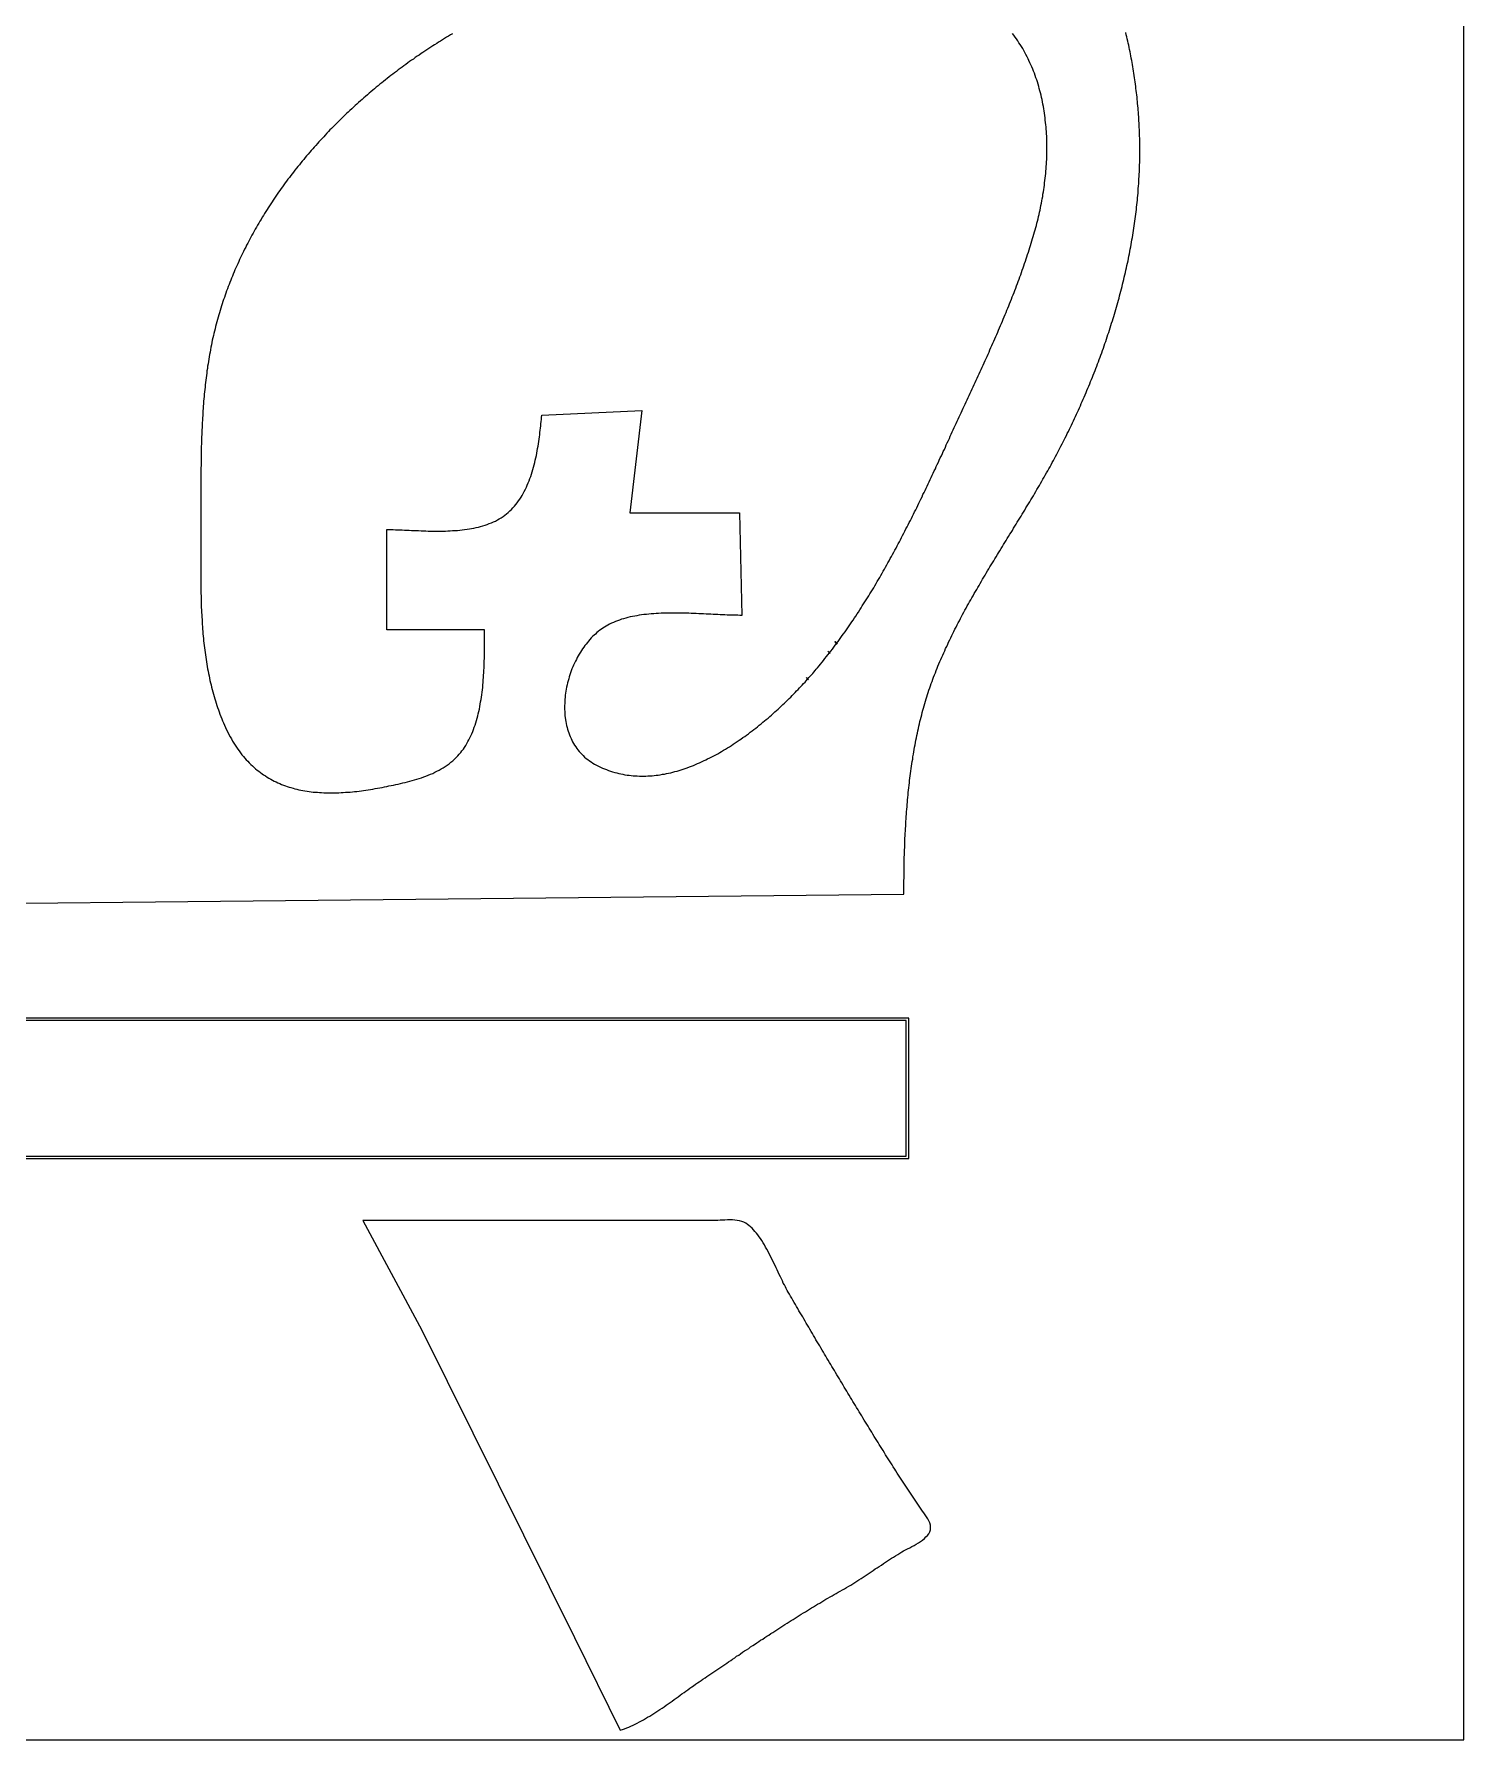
# Model space of a CAD drawing. Header units: inches. Extents: x 5.7 to 37.7, y 3.3 to 21.3.
# Drawn here: x 26.489 to 27.53, y 15.652 to 16.895 of the extents above; entities that cross this region are included whole.
import ezdxf

# ---------------------------------------------------------------- set-up
doc = ezdxf.new("R2010")
doc.units = ezdxf.units.IN
doc.header["$MEASUREMENT"] = 0
doc.layers.add('LASER MAGENTA', color=6, linetype='Continuous', lineweight=0, true_color=0xff00ff)

msp = doc.modelspace()

# ---------------------------------------------------------------- linework, layer by layer
at = {"layer": 'LASER MAGENTA'}
for points in [[(25.4478, 17.1724), (25.4478, 15.6523), (27.5301, 15.6523), (27.5301, 17.417)], [(26.7936, 16.895), (26.7922, 16.8941), (26.7907, 16.8933), (26.7893, 16.8924), (26.7878, 16.8915), (26.7864, 16.8906), (26.7849, 16.8897), (26.7835, 16.8888), (26.7821, 16.8879), (26.7806, 16.887), (26.7792, 16.8861), (26.7778, 16.8852), (26.7764, 16.8843), (26.775, 16.8833), (26.7735, 16.8824), (26.7721, 16.8814), (26.7707, 16.8805), (26.7693, 16.8795), (26.7679, 16.8786), (26.7665, 16.8776), (26.7651, 16.8766), (26.7638, 16.8757), (26.7624, 16.8747), (26.761, 16.8737), (26.7596, 16.8727), (26.7582, 16.8717), (26.7569, 16.8707), (26.7555, 16.8697), (26.7541, 16.8687), (26.7528, 16.8676), (26.7514, 16.8666), (26.7501, 16.8656), (26.7487, 16.8645), (26.7474, 16.8635), (26.746, 16.8624), (26.7447, 16.8614), (26.7434, 16.8603), (26.7421, 16.8593), (26.7407, 16.8582), (26.7394, 16.8571), (26.7381, 16.856), (26.7368, 16.855), (26.7355, 16.8539), (26.7342, 16.8528), (26.7329, 16.8517), (26.7316, 16.8506), (26.7303, 16.8494), (26.729, 16.8483), (26.7278, 16.8472), (26.7265, 16.8461), (26.7252, 16.8449), (26.724, 16.8438), (26.7227, 16.8427), (26.7214, 16.8415), (26.7202, 16.8404), (26.7189, 16.8392), (26.7177, 16.838), (26.7165, 16.8369), (26.7153, 16.8357), (26.714, 16.8345), (26.7128, 16.8333), (26.7116, 16.8321), (26.7104, 16.8309), (26.7092, 16.8297), (26.708, 16.8285), (26.7068, 16.8273), (26.7056, 16.8261), (26.7044, 16.8249), (26.7033, 16.8237), (26.7021, 16.8225), (26.7009, 16.8212), (26.6998, 16.82), (26.6986, 16.8187), (26.6975, 16.8175), (26.6963, 16.8163), (26.6952, 16.815), (26.6941, 16.8137), (26.6929, 16.8125), (26.6918, 16.8112), (26.6907, 16.8099), (26.6896, 16.8087), (26.6885, 16.8074), (26.6874, 16.8061), (26.6863, 16.8048), (26.6853, 16.8035), (26.6842, 16.8022), (26.6831, 16.8009), (26.6821, 16.7996), (26.681, 16.7983), (26.6799, 16.797), (26.6789, 16.7956), (26.6779, 16.7943), (26.6768, 16.793), (26.6758, 16.7917), (26.6748, 16.7903), (26.6738, 16.789), (26.6728, 16.7876), (26.6718, 16.7863), (26.6708, 16.7849), (26.6698, 16.7836), (26.6688, 16.7822), (26.6679, 16.7808), (26.6669, 16.7795), (26.666, 16.7781), (26.665, 16.7767), (26.6641, 16.7753), (26.6631, 16.7739), (26.6622, 16.7725), (26.6613, 16.7711), (26.6604, 16.7697), (26.6595, 16.7683), (26.6586, 16.7669), (26.6577, 16.7655), (26.6568, 16.7641), (26.6559, 16.7627), (26.6551, 16.7613), (26.6542, 16.7598), (26.6533, 16.7584), (26.6525, 16.757), (26.6517, 16.7555), (26.6508, 16.7541), (26.65, 16.7527), (26.6492, 16.7512), (26.6484, 16.7498), (26.6476, 16.7483), (26.6468, 16.7468), (26.646, 16.7454), (26.6452, 16.7439), (26.6445, 16.7424), (26.6437, 16.741), (26.643, 16.7395), (26.6422, 16.738), (26.6415, 16.7365), (26.6408, 16.735), (26.64, 16.7335), (26.6393, 16.732), (26.6386, 16.7305), (26.6379, 16.729), (26.6372, 16.7275), (26.6366, 16.726), (26.6359, 16.7245), (26.6352, 16.723), (26.6346, 16.7215), (26.634, 16.72), (26.6333, 16.7184), (26.6327, 16.7169), (26.6321, 16.7154), (26.6315, 16.7138), (26.6309, 16.7123), (26.6303, 16.7108), (26.6297, 16.7092), (26.6291, 16.7077), (26.6286, 16.7061), (26.628, 16.7046), (26.6275, 16.703), (26.6269, 16.7015), (26.6264, 16.6999), (26.6259, 16.6983), (26.6254, 16.6968), (26.6249, 16.6952), (26.6244, 16.6935), (26.6239, 16.6918), (26.6234, 16.6902), (26.6229, 16.6885), (26.6224, 16.6868), (26.622, 16.6851), (26.6215, 16.6835), (26.6211, 16.6818), (26.6207, 16.6801), (26.6203, 16.6784), (26.6199, 16.6767), (26.6195, 16.6751), (26.6191, 16.6734), (26.6187, 16.6717), (26.6184, 16.67), (26.618, 16.6683), (26.6177, 16.6666), (26.6174, 16.6649), (26.6171, 16.6632), (26.6167, 16.6615), (26.6164, 16.6598), (26.6162, 16.6581), (26.6159, 16.6564), (26.6156, 16.6547), (26.6153, 16.653), (26.6151, 16.6513), (26.6148, 16.6496), (26.6146, 16.6479), (26.6144, 16.6462), (26.6142, 16.6444), (26.614, 16.6427), (26.6138, 16.641), (26.6136, 16.6393), (26.6134, 16.6376), (26.6132, 16.6359), (26.613, 16.6341), (26.6128, 16.6324), (26.6127, 16.6307), (26.6125, 16.629), (26.6124, 16.6273), (26.6123, 16.6255), (26.6121, 16.6238), (26.612, 16.6221), (26.6119, 16.6204), (26.6118, 16.6187), (26.6117, 16.6169), (26.6115, 16.6152), (26.6115, 16.6135), (26.6114, 16.6117), (26.6113, 16.61), (26.6112, 16.6083), (26.6111, 16.6066), (26.611, 16.6048), (26.611, 16.6031), (26.6109, 16.6014), (26.6109, 16.5996), (26.6108, 16.5979), (26.6108, 16.5962), (26.6107, 16.5944), (26.6107, 16.5927), (26.6106, 16.591), (26.6106, 16.5892), (26.6106, 16.5875), (26.6105, 16.5858), (26.6105, 16.584), (26.6105, 16.5823), (26.6105, 16.5806), (26.6104, 16.5788), (26.6104, 16.5771), (26.6104, 16.5754), (26.6104, 16.5736), (26.6104, 16.5719), (26.6104, 16.5702), (26.6104, 16.5684), (26.6104, 16.5667), (26.6104, 16.565), (26.6104, 16.5632), (26.6104, 16.5615), (26.6104, 16.5598), (26.6104, 16.558), (26.6104, 16.5563), (26.6104, 16.5546), (26.6104, 16.5528), (26.6104, 16.5511), (26.6104, 16.5494), (26.6104, 16.5477), (26.6104, 16.5459), (26.6104, 16.5442), (26.6104, 16.5425), (26.6104, 16.5407), (26.6104, 16.539), (26.6104, 16.5373), (26.6104, 16.5356), (26.6104, 16.5339), (26.6104, 16.5322), (26.6104, 16.5305), (26.6104, 16.5288), (26.6104, 16.5271), (26.6104, 16.5254), (26.6104, 16.5237), (26.6104, 16.5219), (26.6103, 16.5202), (26.6103, 16.5185), (26.6103, 16.5168), (26.6103, 16.5151), (26.6103, 16.5133), (26.6103, 16.5116), (26.6103, 16.5099), (26.6103, 16.5082), (26.6103, 16.5064), (26.6103, 16.5047), (26.6103, 16.503), (26.6103, 16.5013), (26.6103, 16.4995), (26.6103, 16.4978), (26.6103, 16.4961), (26.6103, 16.4943), (26.6103, 16.4926), (26.6104, 16.4909), (26.6104, 16.4891), (26.6104, 16.4874), (26.6105, 16.4857), (26.6105, 16.4839), (26.6106, 16.4822), (26.6106, 16.4805), (26.6107, 16.4787), (26.6107, 16.477), (26.6108, 16.4753), (26.6109, 16.4735), (26.611, 16.4718), (26.6111, 16.4701), (26.6112, 16.4683), (26.6113, 16.4666), (26.6114, 16.4649), (26.6115, 16.4631), (26.6116, 16.4614), (26.6118, 16.4597), (26.6119, 16.458), (26.6121, 16.4563), (26.6122, 16.4545), (26.6124, 16.4528), (26.6126, 16.4511), (26.6128, 16.4494), (26.613, 16.4477), (26.6132, 16.446), (26.6134, 16.4443), (26.6137, 16.4426), (26.6139, 16.4409), (26.6142, 16.4392), (26.6144, 16.4375), (26.6147, 16.4358), (26.615, 16.4341), (26.6153, 16.4324), (26.6156, 16.4307), (26.616, 16.429), (26.6163, 16.4273), (26.6167, 16.4257), (26.617, 16.424), (26.6174, 16.4223), (26.6178, 16.4207), (26.6182, 16.419), (26.6186, 16.4173), (26.6191, 16.4157), (26.6195, 16.414), (26.62, 16.4124), (26.6205, 16.4107), (26.621, 16.4091), (26.6215, 16.4075), (26.622, 16.4058), (26.6226, 16.4042), (26.6232, 16.4026), (26.6237, 16.401), (26.6243, 16.3994), (26.625, 16.3977), (26.6256, 16.3961), (26.6262, 16.3945), (26.6269, 16.393), (26.6276, 16.3914), (26.6283, 16.3898), (26.6291, 16.388), (26.63, 16.3863), (26.6308, 16.3846), (26.6317, 16.383), (26.6326, 16.3814), (26.6335, 16.3798), (26.6344, 16.3783), (26.6353, 16.3768), (26.6363, 16.3754), (26.6373, 16.374), (26.6382, 16.3726), (26.6392, 16.3712), (26.6403, 16.3699), (26.6413, 16.3687), (26.6424, 16.3674), (26.6434, 16.3662), (26.6445, 16.3651), (26.6456, 16.3639), (26.6467, 16.3628), (26.6479, 16.3618), (26.649, 16.3607), (26.6502, 16.3597), (26.6513, 16.3587), (26.6525, 16.3578), (26.6537, 16.3569), (26.6549, 16.356), (26.6561, 16.3552), (26.6574, 16.3544), (26.6586, 16.3536), (26.6599, 16.3528), (26.6612, 16.3521), (26.6625, 16.3514), (26.6638, 16.3507), (26.6651, 16.3501), (26.6664, 16.3495), (26.6678, 16.3489), (26.6691, 16.3483), (26.6705, 16.3478), (26.6719, 16.3473), (26.6732, 16.3468), (26.6746, 16.3463), (26.676, 16.3459), (26.6775, 16.3455), (26.6789, 16.3451), (26.6803, 16.3448), (26.6818, 16.3444), (26.6832, 16.3441), (26.6847, 16.3438), (26.6862, 16.3436), (26.6877, 16.3433), (26.6892, 16.3431), (26.6907, 16.3429), (26.6922, 16.3427), (26.6937, 16.3426), (26.6952, 16.3425), (26.6968, 16.3423), (26.6983, 16.3423), (26.6999, 16.3422), (26.7014, 16.3421), (26.703, 16.3421), (26.7046, 16.3421), (26.7061, 16.3421), (26.7077, 16.3421), (26.7093, 16.3421), (26.7109, 16.3422), (26.7125, 16.3423), (26.7141, 16.3424), (26.7158, 16.3425), (26.7174, 16.3426), (26.719, 16.3427), (26.7207, 16.3429), (26.7223, 16.343), (26.724, 16.3432), (26.7256, 16.3434), (26.7273, 16.3436), (26.7289, 16.3439), (26.7306, 16.3441), (26.7323, 16.3443), (26.7339, 16.3446), (26.7356, 16.3449), (26.7373, 16.3452), (26.739, 16.3455), (26.7406, 16.3458), (26.7423, 16.3461), (26.744, 16.3464), (26.7457, 16.3467), (26.7473, 16.3471), (26.749, 16.3474), (26.7507, 16.3477), (26.7523, 16.3481), (26.754, 16.3485), (26.7557, 16.3489), (26.7574, 16.3493), (26.7592, 16.3497), (26.7609, 16.3501), (26.7626, 16.3505), (26.7643, 16.351), (26.766, 16.3515), (26.7677, 16.352), (26.7693, 16.3525), (26.771, 16.3531), (26.7727, 16.3537), (26.7743, 16.3543), (26.776, 16.355), (26.7776, 16.3556), (26.7792, 16.3563), (26.7808, 16.3571), (26.7823, 16.3578), (26.7839, 16.3587), (26.7854, 16.3595), (26.7868, 16.3604), (26.7883, 16.3613), (26.7897, 16.3623), (26.7911, 16.3633), (26.7925, 16.3644), (26.7938, 16.3655), (26.7951, 16.3666), (26.7963, 16.3678), (26.7975, 16.369), (26.7985, 16.3702), (26.7996, 16.3714), (26.8005, 16.3727), (26.8015, 16.3739), (26.8024, 16.3752), (26.8032, 16.3766), (26.8041, 16.378), (26.8048, 16.3794), (26.8056, 16.3808), (26.8063, 16.3822), (26.807, 16.3837), (26.8077, 16.3852), (26.8083, 16.3868), (26.8089, 16.3883), (26.8095, 16.3899), (26.8101, 16.3915), (26.8106, 16.3931), (26.8111, 16.3947), (26.8115, 16.3964), (26.812, 16.3981), (26.8124, 16.3997), (26.8128, 16.4014), (26.8132, 16.4031), (26.8135, 16.4049), (26.8138, 16.4066), (26.8141, 16.4083), (26.8144, 16.4101), (26.8147, 16.4118), (26.8149, 16.4136), (26.8152, 16.4154), (26.8154, 16.4171), (26.8156, 16.4189), (26.8157, 16.4207), (26.8159, 16.4225), (26.816, 16.4243), (26.8162, 16.426), (26.8163, 16.4278), (26.8164, 16.4296), (26.8165, 16.4313), (26.8166, 16.4331), (26.8166, 16.4348), (26.8167, 16.4366), (26.8167, 16.4383), (26.8168, 16.44), (26.8168, 16.4417), (26.8168, 16.4434), (26.8169, 16.4451), (26.8169, 16.4468), (26.8169, 16.4484), (26.8169, 16.4501), (26.8169, 16.4517), (26.8169, 16.4533), (26.8169, 16.4549), (26.8169, 16.4564), (26.8169, 16.4579), (26.8169, 16.4595), (26.8169, 16.4609)], [(27.2043, 16.8913), (27.2033, 16.8926), (27.2023, 16.894), (27.2013, 16.8953)], [(27.2175, 16.7507), (27.2179, 16.7523), (27.2184, 16.7538), (27.2188, 16.7554), (27.2192, 16.757), (27.2196, 16.7586), (27.22, 16.7602), (27.2204, 16.7618), (27.2208, 16.7634), (27.2211, 16.765), (27.2215, 16.7666), (27.2218, 16.7683), (27.2221, 16.7699), (27.2225, 16.7715), (27.2228, 16.7732), (27.2231, 16.7748), (27.2234, 16.7765), (27.2236, 16.7781), (27.2239, 16.7798), (27.2242, 16.7815), (27.2244, 16.7831), (27.2246, 16.7848), (27.2248, 16.7865), (27.225, 16.7882), (27.2252, 16.7898), (27.2254, 16.7915), (27.2256, 16.7932), (27.2257, 16.7949), (27.2259, 16.7966), (27.226, 16.7983), (27.2261, 16.8), (27.2262, 16.8017), (27.2263, 16.8034), (27.2263, 16.8051), (27.2264, 16.8067), (27.2264, 16.8084), (27.2264, 16.8101), (27.2265, 16.8118), (27.2265, 16.8135), (27.2264, 16.8152), (27.2264, 16.8169), (27.2263, 16.8186), (27.2263, 16.8203), (27.2262, 16.822), (27.2261, 16.8237), (27.226, 16.8254), (27.2258, 16.8271), (27.2257, 16.8287), (27.2255, 16.8304), (27.2253, 16.8321), (27.2251, 16.8338), (27.2249, 16.8354), (27.2247, 16.8371), (27.2244, 16.8388), (27.2242, 16.8404), (27.2239, 16.8421), (27.2236, 16.8437), (27.2233, 16.8454), (27.2229, 16.847), (27.2225, 16.8486), (27.2222, 16.8503), (27.2218, 16.8519), (27.2214, 16.8535), (27.2209, 16.8551), (27.2205, 16.8567), (27.22, 16.8583), (27.2195, 16.8599), (27.219, 16.8615), (27.2184, 16.863), (27.2179, 16.8646), (27.2173, 16.8662), (27.2167, 16.8677), (27.2161, 16.8693), (27.2155, 16.8708), (27.2148, 16.8723), (27.2141, 16.8738), (27.2134, 16.8754), (27.2127, 16.8768), (27.212, 16.8783), (27.2112, 16.8798), (27.2104, 16.8813), (27.2096, 16.8827), (27.2088, 16.8842), (27.2079, 16.8856), (27.207, 16.8871), (27.2061, 16.8885), (27.2052, 16.8899), (27.2043, 16.8913)], [(27.2312, 16.5842), (27.232, 16.5857), (27.2328, 16.5872), (27.2336, 16.5887), (27.2344, 16.5902), (27.2351, 16.5917), (27.2359, 16.5932), (27.2367, 16.5947), (27.2375, 16.5962), (27.2383, 16.5977), (27.239, 16.5993), (27.2398, 16.6008), (27.2406, 16.6023), (27.2413, 16.6038), (27.2421, 16.6054), (27.2428, 16.6069), (27.2436, 16.6085), (27.2443, 16.61), (27.245, 16.6116), (27.2458, 16.6131), (27.2465, 16.6147), (27.2472, 16.6162), (27.248, 16.6178), (27.2487, 16.6194), (27.2494, 16.6209), (27.2501, 16.6225), (27.2508, 16.6241), (27.2515, 16.6257), (27.2522, 16.6272), (27.2529, 16.6288), (27.2536, 16.6304), (27.2543, 16.632), (27.255, 16.6336), (27.2556, 16.6352), (27.2563, 16.6368), (27.257, 16.6384), (27.2576, 16.64), (27.2583, 16.6416), (27.2589, 16.6432), (27.2596, 16.6448), (27.2602, 16.6464), (27.2609, 16.648), (27.2615, 16.6497), (27.2621, 16.6513), (27.2628, 16.6529), (27.2634, 16.6545), (27.264, 16.6561), (27.2646, 16.6578), (27.2652, 16.6594), (27.2658, 16.661), (27.2664, 16.6627), (27.267, 16.6643), (27.2676, 16.666), (27.2681, 16.6676), (27.2687, 16.6693), (27.2693, 16.6709), (27.2698, 16.6725), (27.2704, 16.6742), (27.2709, 16.6759), (27.2715, 16.6775), (27.272, 16.6792), (27.2726, 16.6808), (27.2731, 16.6825), (27.2736, 16.6841), (27.2741, 16.6858), (27.2746, 16.6875), (27.2751, 16.6891), (27.2756, 16.6908), (27.2761, 16.6925), (27.2766, 16.6942), (27.2771, 16.6958), (27.2776, 16.6975), (27.2781, 16.6992), (27.2785, 16.7009), (27.279, 16.7025), (27.2794, 16.7042), (27.2799, 16.7059), (27.2803, 16.7076), (27.2807, 16.7093), (27.2812, 16.711), (27.2816, 16.7126), (27.282, 16.7143), (27.2824, 16.716), (27.2828, 16.7177), (27.2832, 16.7194), (27.2836, 16.7211), (27.284, 16.7228), (27.2844, 16.7245), (27.2847, 16.7262), (27.2851, 16.7279), (27.2855, 16.7296), (27.2858, 16.7313), (27.2862, 16.733), (27.2865, 16.7347), (27.2868, 16.7364), (27.2871, 16.7381), (27.2875, 16.7398), (27.2878, 16.7415), (27.2881, 16.7432), (27.2884, 16.7449), (27.2887, 16.7466), (27.2889, 16.7483), (27.2892, 16.75), (27.2895, 16.7517), (27.2897, 16.7534), (27.29, 16.7551), (27.2902, 16.7568), (27.2905, 16.7585), (27.2907, 16.7602), (27.2909, 16.7619), (27.2911, 16.7637), (27.2914, 16.7654), (27.2916, 16.7671), (27.2918, 16.7688), (27.2919, 16.7705), (27.2921, 16.7722), (27.2923, 16.7739), (27.2925, 16.7756), (27.2926, 16.7773), (27.2928, 16.779), (27.2929, 16.7807), (27.293, 16.7824), (27.2932, 16.7841), (27.2933, 16.7859), (27.2934, 16.7876), (27.2935, 16.7893), (27.2936, 16.791), (27.2937, 16.7927), (27.2938, 16.7944), (27.2938, 16.7961), (27.2939, 16.7978), (27.2939, 16.7995), (27.294, 16.8012), (27.294, 16.8029), (27.2941, 16.8046), (27.2941, 16.8063), (27.2941, 16.808), (27.2941, 16.8097), (27.2941, 16.8112), (27.2941, 16.8128), (27.2941, 16.8143), (27.294, 16.8159), (27.294, 16.8174), (27.294, 16.819), (27.2939, 16.8205), (27.2939, 16.8221), (27.2938, 16.8237), (27.2938, 16.8252), (27.2937, 16.8268), (27.2936, 16.8284), (27.2936, 16.8299), (27.2935, 16.8315), (27.2934, 16.8331), (27.2933, 16.8346), (27.2932, 16.8362), (27.2931, 16.8378), (27.2929, 16.8394), (27.2928, 16.8409), (27.2927, 16.8425), (27.2925, 16.8441), (27.2924, 16.8457), (27.2922, 16.8472), (27.2921, 16.8488), (27.2919, 16.8504), (27.2917, 16.852), (27.2915, 16.8536), (27.2913, 16.8551), (27.2912, 16.8567), (27.2909, 16.8583), (27.2907, 16.8599), (27.2905, 16.8615), (27.2903, 16.863), (27.2901, 16.8646), (27.2898, 16.8662), (27.2896, 16.8678), (27.2893, 16.8694), (27.289, 16.8709), (27.2888, 16.8725), (27.2885, 16.8741), (27.2882, 16.8756), (27.2879, 16.8772), (27.2876, 16.8788), (27.2873, 16.8803), (27.287, 16.8819), (27.2867, 16.8835), (27.2863, 16.885), (27.286, 16.8866), (27.2857, 16.8881), (27.2853, 16.8897), (27.2849, 16.8913), (27.2846, 16.8928), (27.2842, 16.8943), (27.2838, 16.8959)], [(27.1575, 16.605), (27.1583, 16.6065), (27.159, 16.6081), (27.1597, 16.6096), (27.1604, 16.6112), (27.1611, 16.6128), (27.1619, 16.6143), (27.1626, 16.6159), (27.1633, 16.6175), (27.164, 16.619), (27.1648, 16.6206), (27.1655, 16.6222), (27.1662, 16.6237), (27.1669, 16.6253), (27.1677, 16.6269), (27.1684, 16.6284), (27.1691, 16.63), (27.1698, 16.6316), (27.1706, 16.6332), (27.1713, 16.6347), (27.172, 16.6363), (27.1728, 16.6379), (27.1735, 16.6395), (27.1742, 16.641), (27.1749, 16.6426), (27.1757, 16.6442), (27.1764, 16.6458), (27.1771, 16.6474), (27.1778, 16.6489), (27.1786, 16.6505), (27.1793, 16.6521), (27.18, 16.6537), (27.1807, 16.6553), (27.1814, 16.6569), (27.1822, 16.6584), (27.1829, 16.66), (27.1836, 16.6616), (27.1843, 16.6632), (27.185, 16.6648), (27.1857, 16.6664), (27.1864, 16.668), (27.1871, 16.6696), (27.1878, 16.6712), (27.1885, 16.6728), (27.1892, 16.6744), (27.1899, 16.676), (27.1906, 16.6776), (27.1913, 16.6792), (27.192, 16.6808), (27.1927, 16.6824), (27.1933, 16.684), (27.194, 16.6856), (27.1947, 16.6872), (27.1954, 16.6888), (27.196, 16.6904), (27.1967, 16.692), (27.1973, 16.6936), (27.198, 16.6952), (27.1987, 16.6968), (27.1993, 16.6984), (27.2, 16.7001), (27.2006, 16.7017), (27.2012, 16.7033), (27.2019, 16.7049), (27.2025, 16.7065), (27.2031, 16.7081), (27.2037, 16.7098), (27.2043, 16.7114), (27.205, 16.713), (27.2056, 16.7146), (27.2062, 16.7163), (27.2068, 16.7179), (27.2074, 16.7195), (27.2079, 16.7211), (27.2085, 16.7228), (27.2091, 16.7244), (27.2097, 16.726), (27.2102, 16.7277), (27.2108, 16.7293), (27.2113, 16.731), (27.2119, 16.7326), (27.2124, 16.7342), (27.213, 16.7359), (27.2135, 16.7375), (27.214, 16.7392), (27.2145, 16.7408), (27.215, 16.7425), (27.2155, 16.7441), (27.216, 16.7458), (27.2165, 16.7474), (27.217, 16.7491), (27.2175, 16.7507)], [(26.8169, 16.4609), (26.7458, 16.4609), (26.7458, 16.5338), (26.7473, 16.5338), (26.7489, 16.5338), (26.7504, 16.5338), (26.752, 16.5337), (26.7537, 16.5337), (26.7553, 16.5336), (26.757, 16.5336), (26.7586, 16.5335), (26.7603, 16.5334), (26.762, 16.5334), (26.7637, 16.5333), (26.7655, 16.5332), (26.7672, 16.5331), (26.7689, 16.5331), (26.7707, 16.533), (26.7724, 16.5329), (26.7742, 16.5329), (26.776, 16.5328), (26.7778, 16.5328), (26.7795, 16.5328), (26.7813, 16.5328), (26.7831, 16.5328), (26.7849, 16.5328), (26.7867, 16.5328), (26.7884, 16.5328), (26.7902, 16.5329), (26.792, 16.533), (26.7937, 16.5331), (26.7955, 16.5332), (26.7972, 16.5333), (26.799, 16.5335), (26.8007, 16.5337), (26.8024, 16.5339), (26.8042, 16.5341), (26.8059, 16.5344), (26.8075, 16.5347), (26.8092, 16.535), (26.8109, 16.5353), (26.8125, 16.5357), (26.8141, 16.5361), (26.8157, 16.5366), (26.8173, 16.5371), (26.8188, 16.5376), (26.8204, 16.5382), (26.8219, 16.5388), (26.8234, 16.5394), (26.8248, 16.5401), (26.8263, 16.5409), (26.8277, 16.5417), (26.8291, 16.5425), (26.8304, 16.5434), (26.8317, 16.5443), (26.833, 16.5453), (26.8342, 16.5463), (26.8354, 16.5474), (26.8365, 16.5485), (26.8376, 16.5496), (26.8387, 16.5508), (26.8397, 16.5521), (26.8407, 16.5534), (26.8417, 16.5547), (26.8426, 16.556), (26.8435, 16.5574), (26.8443, 16.5588), (26.8451, 16.5602), (26.8459, 16.5617), (26.8467, 16.5632), (26.8474, 16.5647), (26.8481, 16.5663), (26.8488, 16.5678), (26.8494, 16.5694), (26.85, 16.571), (26.8506, 16.5726), (26.8511, 16.5743), (26.8517, 16.5759), (26.8522, 16.5776), (26.8526, 16.5792), (26.8531, 16.5809), (26.8535, 16.5826), (26.8539, 16.5843), (26.8543, 16.586), (26.8547, 16.5877), (26.855, 16.5894), (26.8553, 16.5911), (26.8556, 16.5928), (26.8559, 16.5945), (26.8562, 16.5962), (26.8565, 16.5979), (26.8567, 16.5996), (26.8569, 16.6013), (26.8571, 16.6029), (26.8573, 16.6046), (26.8575, 16.6062), (26.8577, 16.6078), (26.8579, 16.6094), (26.858, 16.611), (26.8582, 16.6126), (26.8583, 16.6141), (26.8584, 16.6156), (26.8586, 16.6171), (26.9314, 16.6206), (26.9228, 16.546), (27.0026, 16.546), (27.0043, 16.4713), (27.0029, 16.4713), (27.0014, 16.4714), (26.9999, 16.4714), (26.9983, 16.4714), (26.9968, 16.4715), (26.9952, 16.4715), (26.9936, 16.4716), (26.992, 16.4717), (26.9903, 16.4717), (26.9886, 16.4718), (26.9869, 16.4719), (26.9852, 16.472), (26.9835, 16.4721), (26.9818, 16.4722), (26.98, 16.4722), (26.9783, 16.4723), (26.9765, 16.4724), (26.9747, 16.4725), (26.9729, 16.4726), (26.9711, 16.4727), (26.9693, 16.4727), (26.9675, 16.4728), (26.9656, 16.4729), (26.9638, 16.4729), (26.962, 16.473), (26.9601, 16.473), (26.9583, 16.473), (26.9565, 16.473), (26.9546, 16.473), (26.9528, 16.473), (26.9509, 16.473), (26.9491, 16.473), (26.9473, 16.4729), (26.9455, 16.4729), (26.9437, 16.4728), (26.9419, 16.4727), (26.9401, 16.4726), (26.9383, 16.4724), (26.9365, 16.4723), (26.9348, 16.4721), (26.933, 16.4719), (26.9313, 16.4717), (26.9296, 16.4714), (26.9279, 16.4711), (26.9263, 16.4708), (26.9246, 16.4705), (26.923, 16.4702), (26.9214, 16.4698), (26.9198, 16.4694), (26.9182, 16.4689), (26.9167, 16.4685), (26.9152, 16.468), (26.9137, 16.4675), (26.9122, 16.4669), (26.9108, 16.4663), (26.9094, 16.4657), (26.908, 16.465), (26.9067, 16.4643), (26.9054, 16.4636), (26.9042, 16.4629), (26.9031, 16.4621), (26.902, 16.4613), (26.9009, 16.4605), (26.8998, 16.4597), (26.8987, 16.4588), (26.8977, 16.4578), (26.8967, 16.4569), (26.8956, 16.4559), (26.8947, 16.4549), (26.8937, 16.4538), (26.8927, 16.4527), (26.8918, 16.4516), (26.8909, 16.4505), (26.89, 16.4494), (26.8892, 16.4482), (26.8883, 16.447), (26.8875, 16.4457), (26.8867, 16.4445), (26.8859, 16.4432), (26.8852, 16.4419), (26.8845, 16.4406), (26.8838, 16.4393), (26.8831, 16.4379), (26.8824, 16.4365), (26.8818, 16.4352), (26.8812, 16.4338), (26.8806, 16.4324), (26.8801, 16.4309), (26.8796, 16.4295), (26.8791, 16.4281), (26.8786, 16.4266), (26.8782, 16.4251), (26.8778, 16.4237), (26.8774, 16.4222), (26.877, 16.4207), (26.8767, 16.4192), (26.8764, 16.4177), (26.8762, 16.4162), (26.8759, 16.4147), (26.8757, 16.4132), (26.8756, 16.4117), (26.8754, 16.4102), (26.8753, 16.4087), (26.8753, 16.4072), (26.8752, 16.4057), (26.8752, 16.4042), (26.8752, 16.4027), (26.8753, 16.4013), (26.8754, 16.3998), (26.8755, 16.3983), (26.8757, 16.3969), (26.8759, 16.3954), (26.8761, 16.394), (26.8764, 16.3926), (26.8767, 16.3912), (26.877, 16.3898), (26.8774, 16.3884), (26.8778, 16.387), (26.8783, 16.3857), (26.8788, 16.3844), (26.8793, 16.3831), (26.8799, 16.3818), (26.8805, 16.3805), (26.8811, 16.3793), (26.8818, 16.378), (26.8825, 16.3768), (26.8833, 16.3757), (26.8841, 16.3745), (26.8849, 16.3734), (26.8858, 16.3723), (26.8868, 16.3712), (26.8877, 16.3702), (26.8888, 16.3692), (26.8898, 16.3682), (26.8909, 16.3672), (26.8921, 16.3663), (26.8933, 16.3654), (26.8945, 16.3646), (26.8958, 16.3638), (26.8971, 16.363), (26.8985, 16.3623), (26.8999, 16.3615), (26.9014, 16.3608), (26.9028, 16.3602), (26.9043, 16.3596), (26.9058, 16.359), (26.9073, 16.3584), (26.9087, 16.3579), (26.9102, 16.3575), (26.9117, 16.357), (26.9132, 16.3566), (26.9147, 16.3562), (26.9162, 16.3559), (26.9177, 16.3556), (26.9192, 16.3553), (26.9207, 16.3551), (26.9222, 16.3549), (26.9237, 16.3547), (26.9252, 16.3546), (26.9267, 16.3544), (26.9282, 16.3544), (26.9298, 16.3543), (26.9313, 16.3543), (26.9328, 16.3543), (26.9343, 16.3543), (26.9358, 16.3544), (26.9373, 16.3545), (26.9389, 16.3546), (26.9404, 16.3547), (26.9419, 16.3549), (26.9434, 16.3551), (26.9449, 16.3553), (26.9465, 16.3556), (26.948, 16.3558), (26.9495, 16.3561), (26.951, 16.3565), (26.9525, 16.3568), (26.954, 16.3572), (26.9556, 16.3576), (26.9571, 16.358), (26.9586, 16.3584), (26.9601, 16.3589), (26.9616, 16.3594), (26.9631, 16.3599), (26.9646, 16.3604), (26.9661, 16.361), (26.9676, 16.3616), (26.9691, 16.3621), (26.9706, 16.3628), (26.9721, 16.3634), (26.9735, 16.364), (26.975, 16.3647), (26.9765, 16.3654), (26.978, 16.3661), (26.9794, 16.3668), (26.9809, 16.3675), (26.9824, 16.3683), (26.9838, 16.3691), (26.9853, 16.3698), (26.9867, 16.3706), (26.9882, 16.3715), (26.9896, 16.3723), (26.991, 16.3731), (26.9925, 16.374), (26.9939, 16.3749), (26.9953, 16.3757), (26.9967, 16.3766), (26.9981, 16.3776), (26.9995, 16.3785), (27.0009, 16.3794), (27.0023, 16.3804), (27.0036, 16.3813), (27.005, 16.3823), (27.0064, 16.3832), (27.0077, 16.3842), (27.0091, 16.3852), (27.0104, 16.3862), (27.0118, 16.3872), (27.0131, 16.3883), (27.0144, 16.3893), (27.0157, 16.3903), (27.017, 16.3914), (27.0183, 16.3924), (27.0196, 16.3935), (27.0208, 16.3945), (27.0221, 16.3956), (27.0234, 16.3966), (27.0246, 16.3977), (27.0258, 16.3988), (27.0271, 16.3999), (27.0283, 16.401), (27.0295, 16.4021), (27.0307, 16.4031), (27.0319, 16.4042), (27.033, 16.4053), (27.0342, 16.4064), (27.0354, 16.4075), (27.0365, 16.4086), (27.0376, 16.4097), (27.0388, 16.4108), (27.0399, 16.4119), (27.041, 16.413), (27.042, 16.4141), (27.0431, 16.4152), (27.0442, 16.4163), (27.0452, 16.4174), (27.0463, 16.4185), (27.0473, 16.4195), (27.0483, 16.4206), (27.0493, 16.4217), (27.0503, 16.4228), (27.0512, 16.4238), (27.0522, 16.4249), (27.0531, 16.426), (27.0541, 16.427), (27.055, 16.4281), (27.0559, 16.4291), (27.0568, 16.4301), (27.0576, 16.4311), (27.0585, 16.4322), (27.0593, 16.4332)], [(27.0593, 16.4332), (27.0605, 16.4345), (27.0616, 16.4359), (27.0627, 16.4372), (27.0638, 16.4386), (27.0648, 16.4399), (27.0659, 16.4413), (27.067, 16.4427), (27.0681, 16.444), (27.0691, 16.4454), (27.0702, 16.4468), (27.0712, 16.4482), (27.0723, 16.4496), (27.0733, 16.451), (27.0744, 16.4524), (27.0754, 16.4538), (27.0764, 16.4552), (27.0774, 16.4566), (27.0784, 16.458), (27.0795, 16.4594), (27.0805, 16.4609), (27.0814, 16.4623), (27.0824, 16.4637), (27.0834, 16.4652), (27.0844, 16.4666), (27.0854, 16.468), (27.0863, 16.4695), (27.0873, 16.4709), (27.0883, 16.4724), (27.0892, 16.4738), (27.0902, 16.4753), (27.0911, 16.4768), (27.092, 16.4782), (27.093, 16.4797), (27.0939, 16.4812), (27.0948, 16.4826), (27.0958, 16.4841), (27.0967, 16.4856), (27.0976, 16.4871), (27.0985, 16.4886), (27.0994, 16.49), (27.1003, 16.4915), (27.1012, 16.493), (27.1021, 16.4945), (27.1029, 16.496), (27.1038, 16.4975), (27.1047, 16.499), (27.1056, 16.5005), (27.1064, 16.502), (27.1073, 16.5036), (27.1082, 16.5051), (27.109, 16.5066), (27.1099, 16.5081), (27.1107, 16.5096), (27.1116, 16.5112), (27.1124, 16.5127), (27.1133, 16.5142), (27.1141, 16.5157), (27.1149, 16.5173), (27.1157, 16.5188), (27.1166, 16.5203), (27.1174, 16.5219), (27.1182, 16.5234), (27.119, 16.525), (27.1198, 16.5265), (27.1206, 16.5281), (27.1214, 16.5296), (27.1222, 16.5312), (27.123, 16.5327), (27.1238, 16.5343), (27.1246, 16.5358), (27.1254, 16.5374), (27.1262, 16.5389), (27.127, 16.5405), (27.1278, 16.542), (27.1286, 16.5436), (27.1293, 16.5452), (27.1301, 16.5467), (27.1309, 16.5483), (27.1317, 16.5498), (27.1324, 16.5514), (27.1332, 16.553), (27.134, 16.5545), (27.1347, 16.5561), (27.1355, 16.5577), (27.1362, 16.5593), (27.137, 16.5608), (27.1377, 16.5624), (27.1385, 16.564), (27.1392, 16.5655), (27.14, 16.5671), (27.1407, 16.5687), (27.1415, 16.5703), (27.1422, 16.5718), (27.143, 16.5734), (27.1437, 16.575), (27.1444, 16.5766), (27.1452, 16.5781), (27.1459, 16.5797), (27.1466, 16.5813), (27.1474, 16.5829), (27.1481, 16.5845), (27.1488, 16.586), (27.1496, 16.5876), (27.1503, 16.5892), (27.151, 16.5908), (27.1518, 16.5923), (27.1525, 16.5939), (27.1532, 16.5955), (27.1539, 16.5971), (27.1547, 16.5987), (27.1554, 16.6002), (27.1561, 16.6018), (27.1568, 16.6034), (27.1575, 16.605)], [(25.9372, 16.2562), (27.1223, 16.2683), (27.1223, 16.27), (27.1223, 16.2716), (27.1223, 16.2733), (27.1223, 16.275), (27.1223, 16.2766), (27.1223, 16.2783), (27.1224, 16.28), (27.1224, 16.2817), (27.1224, 16.2834), (27.1224, 16.2851), (27.1225, 16.2868), (27.1225, 16.2885), (27.1225, 16.2902), (27.1226, 16.2919), (27.1226, 16.2936), (27.1226, 16.2953), (27.1227, 16.297), (27.1227, 16.2988), (27.1228, 16.3005), (27.1229, 16.3022), (27.1229, 16.3039), (27.123, 16.3057), (27.1231, 16.3074), (27.1231, 16.3091), (27.1232, 16.3109), (27.1233, 16.3126), (27.1234, 16.3144), (27.1235, 16.3161), (27.1236, 16.3178), (27.1237, 16.3196), (27.1238, 16.3213), (27.1239, 16.3231), (27.124, 16.3248), (27.1242, 16.3266), (27.1243, 16.3283), (27.1244, 16.3301), (27.1246, 16.3318), (27.1247, 16.3336), (27.1249, 16.3353), (27.125, 16.3371), (27.1252, 16.3388), (27.1254, 16.3406), (27.1255, 16.3423), (27.1257, 16.3441), (27.1259, 16.3458), (27.1261, 16.3476), (27.1263, 16.3493), (27.1265, 16.3511), (27.1267, 16.3528), (27.1269, 16.3545), (27.1272, 16.3563), (27.1274, 16.358), (27.1276, 16.3598), (27.1279, 16.3615), (27.1281, 16.3632), (27.1284, 16.365), (27.1287, 16.3667), (27.1289, 16.3684), (27.1292, 16.3702), (27.1295, 16.3719), (27.1298, 16.3736), (27.1301, 16.3753), (27.1304, 16.377), (27.1308, 16.3787), (27.1311, 16.3804), (27.1314, 16.3821), (27.1318, 16.3839), (27.1321, 16.3855), (27.1325, 16.3872), (27.1329, 16.3889), (27.1332, 16.3906), (27.1336, 16.3923), (27.134, 16.394), (27.1344, 16.3956), (27.1348, 16.3973), (27.1353, 16.399), (27.1357, 16.4006), (27.1361, 16.4023), (27.1366, 16.4039), (27.1371, 16.4056), (27.1375, 16.4072), (27.138, 16.4089), (27.1385, 16.4105), (27.139, 16.4121), (27.1395, 16.4137), (27.14, 16.4153), (27.1405, 16.4169), (27.1411, 16.4185), (27.1416, 16.4201), (27.1422, 16.4217), (27.1428, 16.4233), (27.1433, 16.4248), (27.1439, 16.4264), (27.1445, 16.428), (27.1452, 16.4296), (27.1458, 16.4312), (27.1465, 16.4328), (27.1471, 16.4344), (27.1478, 16.4361), (27.1485, 16.4377), (27.1492, 16.4393), (27.1499, 16.4409), (27.1506, 16.4425), (27.1513, 16.444), (27.152, 16.4456), (27.1527, 16.4472), (27.1535, 16.4488), (27.1542, 16.4504), (27.1549, 16.4519), (27.1557, 16.4535), (27.1564, 16.4551), (27.1572, 16.4566), (27.158, 16.4582), (27.1587, 16.4597), (27.1595, 16.4613), (27.1603, 16.4628), (27.1611, 16.4644), (27.1619, 16.4659), (27.1627, 16.4675), (27.1635, 16.469), (27.1643, 16.4705), (27.1651, 16.4721), (27.166, 16.4736), (27.1668, 16.4751), (27.1676, 16.4766), (27.1684, 16.4782), (27.1693, 16.4797), (27.1701, 16.4812), (27.171, 16.4827), (27.1718, 16.4842), (27.1727, 16.4857), (27.1735, 16.4872), (27.1744, 16.4887), (27.1753, 16.4902), (27.1761, 16.4917), (27.177, 16.4932), (27.1779, 16.4947), (27.1788, 16.4962), (27.1796, 16.4977), (27.1805, 16.4992), (27.1814, 16.5007), (27.1823, 16.5022), (27.1832, 16.5037), (27.1841, 16.5052), (27.185, 16.5067), (27.1859, 16.5081), (27.1868, 16.5096), (27.1877, 16.5111), (27.1886, 16.5126), (27.1895, 16.5141), (27.1904, 16.5156), (27.1913, 16.517), (27.1922, 16.5185), (27.1931, 16.52), (27.194, 16.5215), (27.1949, 16.523), (27.1958, 16.5244), (27.1967, 16.5259), (27.1976, 16.5274), (27.1986, 16.5289), (27.1995, 16.5304), (27.2004, 16.5318), (27.2013, 16.5333), (27.2022, 16.5348), (27.2031, 16.5363), (27.204, 16.5377), (27.2049, 16.5392), (27.2058, 16.5407), (27.2067, 16.5422), (27.2076, 16.5437), (27.2085, 16.5452), (27.2094, 16.5466), (27.2103, 16.5481), (27.2112, 16.5496), (27.2121, 16.5511), (27.213, 16.5526), (27.2139, 16.5541), (27.2148, 16.5556), (27.2157, 16.5571), (27.2166, 16.5585), (27.2175, 16.56), (27.2184, 16.5615), (27.2192, 16.563), (27.2201, 16.5645), (27.221, 16.566), (27.2218, 16.5675), (27.2227, 16.569), (27.2236, 16.5705), (27.2244, 16.5721), (27.2253, 16.5736), (27.2261, 16.5751), (27.227, 16.5766), (27.2278, 16.5781), (27.2287, 16.5796), (27.2295, 16.5811), (27.2303, 16.5827), (27.2312, 16.5842)], [(27.072, 16.4523), (27.0737, 16.4505), (27.072, 16.4523)], [(27.0668, 16.4453), (27.0685, 16.4436), (27.0668, 16.4453)], [(27.0512, 16.4262), (27.0529, 16.4245), (27.0512, 16.4262)], [(25.9389, 16.1781), (25.9389, 16.0757), (27.1258, 16.0757), (27.1258, 16.1781), (25.9389, 16.1781)], [(25.9406, 16.1764), (25.9406, 16.0775), (27.124, 16.0775), (27.124, 16.1764), (25.9406, 16.1764)], [(27.0072, 16.0286), (27.0058, 16.0293), (27.0043, 16.0299), (27.0027, 16.0303), (27.001, 16.0306), (26.9992, 16.0309), (26.9974, 16.031), (26.9956, 16.031), (26.9938, 16.031), (26.992, 16.0309), (26.9902, 16.0309), (26.9884, 16.0308), (26.9867, 16.0307), (26.9851, 16.0306), (26.9835, 16.0306), (26.9297, 16.0306), (26.7284, 16.0306)], [(26.7284, 16.0306), (26.7712, 15.9508), (26.8825, 15.7269), (26.9158, 15.6593), (26.9174, 15.6598), (26.9189, 15.6604), (26.9205, 15.661), (26.922, 15.6617), (26.9235, 15.6623), (26.9251, 15.6631), (26.9266, 15.6638), (26.9281, 15.6646), (26.9297, 15.6654), (26.9312, 15.6662), (26.9327, 15.667), (26.9342, 15.6679), (26.9357, 15.6688), (26.9372, 15.6697), (26.9388, 15.6706), (26.9403, 15.6716), (26.9417, 15.6725), (26.9432, 15.6735), (26.9447, 15.6745), (26.9462, 15.6755), (26.9477, 15.6765), (26.9492, 15.6775), (26.9506, 15.6786), (26.9521, 15.6796), (26.9535, 15.6806), (26.955, 15.6817), (26.9564, 15.6827), (26.9579, 15.6837), (26.9593, 15.6848), (26.9607, 15.6858), (26.9622, 15.6868), (26.9636, 15.6879), (26.965, 15.6889), (26.9664, 15.6899), (26.9678, 15.6909), (26.9691, 15.6918), (26.9705, 15.6928), (26.9719, 15.6938), (26.9733, 15.6947), (26.9746, 15.6956)], [(27.038, 15.9785), (27.0373, 15.9797), (27.0367, 15.981), (27.036, 15.9823), (27.0353, 15.9837), (27.0345, 15.9851), (27.0338, 15.9866), (27.0331, 15.9881), (27.0324, 15.9897), (27.0316, 15.9913), (27.0308, 15.9929), (27.0301, 15.9946), (27.0293, 15.9962), (27.0285, 15.9979), (27.0277, 15.9996), (27.0269, 16.0013), (27.026, 16.003), (27.0252, 16.0047), (27.0243, 16.0064), (27.0234, 16.008), (27.0225, 16.0097), (27.0216, 16.0113), (27.0207, 16.0129), (27.0198, 16.0144), (27.0188, 16.016), (27.0179, 16.0174), (27.0169, 16.0188), (27.0159, 16.0202), (27.0149, 16.0215), (27.0138, 16.0227), (27.0128, 16.0239), (27.0117, 16.025), (27.0106, 16.026), (27.0095, 16.027), (27.0084, 16.0278), (27.0072, 16.0286)], [(27.1109, 15.8571), (27.11, 15.8586), (27.109, 15.86), (27.1081, 15.8615), (27.1072, 15.863), (27.1063, 15.8645), (27.1053, 15.866), (27.1044, 15.8675), (27.1035, 15.869), (27.1026, 15.8704), (27.1017, 15.8719), (27.1007, 15.8734), (27.0998, 15.8749), (27.0989, 15.8764), (27.098, 15.8779), (27.0971, 15.8794), (27.0962, 15.8809), (27.0952, 15.8824), (27.0943, 15.8838), (27.0934, 15.8853), (27.0925, 15.8868), (27.0916, 15.8883), (27.0907, 15.8898), (27.0898, 15.8913), (27.0889, 15.8928), (27.0879, 15.8943), (27.087, 15.8958), (27.0861, 15.8973), (27.0852, 15.8988), (27.0843, 15.9003), (27.0834, 15.9018), (27.0825, 15.9033), (27.0816, 15.9048), (27.0807, 15.9063), (27.0798, 15.9078), (27.0789, 15.9093), (27.078, 15.9108), (27.0771, 15.9123), (27.0762, 15.9138), (27.0753, 15.9153), (27.0744, 15.9168), (27.0735, 15.9183), (27.0726, 15.9198), (27.0717, 15.9213), (27.0708, 15.9228), (27.0699, 15.9243), (27.069, 15.9258), (27.0681, 15.9273), (27.0672, 15.9288), (27.0663, 15.9303), (27.0654, 15.9318), (27.0645, 15.9333), (27.0637, 15.9348), (27.0628, 15.9363), (27.0619, 15.9378), (27.061, 15.9393), (27.0601, 15.9408), (27.0592, 15.9423), (27.0583, 15.9438), (27.0574, 15.9453), (27.0565, 15.9468), (27.0557, 15.9483), (27.0548, 15.9498), (27.0539, 15.9514), (27.053, 15.9529), (27.0521, 15.9544), (27.0512, 15.9559), (27.0503, 15.9574), (27.0495, 15.9589), (27.0486, 15.9604), (27.0477, 15.9619), (27.0468, 15.9634), (27.0459, 15.9649), (27.045, 15.9665), (27.0442, 15.968), (27.0433, 15.9695), (27.0424, 15.971), (27.0415, 15.9725), (27.0406, 15.974), (27.0398, 15.9755), (27.0389, 15.977), (27.038, 15.9785)], [(27.1412, 15.8039), (27.1417, 15.8054), (27.1418, 15.8071), (27.1417, 15.8087), (27.1412, 15.8103), (27.1405, 15.8118), (27.1397, 15.8134), (27.1388, 15.8149), (27.1378, 15.8163), (27.1368, 15.8176), (27.1359, 15.8189), (27.1349, 15.8203), (27.1339, 15.8218), (27.1329, 15.8232), (27.1319, 15.8247), (27.131, 15.8261), (27.13, 15.8276), (27.129, 15.8291), (27.128, 15.8305), (27.127, 15.832), (27.1261, 15.8334), (27.1251, 15.8349), (27.1241, 15.8364), (27.1232, 15.8378), (27.1222, 15.8393), (27.1213, 15.8408), (27.1203, 15.8423), (27.1194, 15.8437), (27.1184, 15.8452), (27.1175, 15.8467), (27.1165, 15.8482), (27.1156, 15.8496), (27.1146, 15.8511), (27.1137, 15.8526), (27.1128, 15.8541), (27.1118, 15.8556), (27.1109, 15.8571)], [(27.0775, 15.7615), (27.079, 15.7624), (27.0806, 15.7633), (27.0821, 15.7642), (27.0836, 15.7651), (27.0851, 15.7661), (27.0866, 15.767), (27.0881, 15.7679), (27.0896, 15.7689), (27.0911, 15.7699), (27.0926, 15.7708), (27.0941, 15.7718), (27.0956, 15.7728), (27.0971, 15.7738), (27.0985, 15.7748), (27.1, 15.7758), (27.1015, 15.7768), (27.1029, 15.7777), (27.1044, 15.7787), (27.1059, 15.7797), (27.1074, 15.7807), (27.1089, 15.7817), (27.1103, 15.7827), (27.1118, 15.7836), (27.1133, 15.7846), (27.1148, 15.7855), (27.1163, 15.7865), (27.1178, 15.7874), (27.1193, 15.7883), (27.1209, 15.7892), (27.1221, 15.79), (27.1235, 15.7907), (27.125, 15.7915), (27.1266, 15.7923), (27.1281, 15.7931), (27.1297, 15.794), (27.1313, 15.7949), (27.1329, 15.7958), (27.1344, 15.7968), (27.1358, 15.7978), (27.1372, 15.7989), (27.1384, 15.8001), (27.1395, 15.8013), (27.1404, 15.8025), (27.1412, 15.8039)], [(26.9746, 15.6956), (26.976, 15.6966), (26.9775, 15.6976), (26.9789, 15.6985), (26.9803, 15.6995), (26.9818, 15.7005), (26.9832, 15.7014), (26.9846, 15.7024), (26.9861, 15.7034), (26.9875, 15.7044), (26.9889, 15.7053), (26.9904, 15.7063), (26.9918, 15.7073), (26.9933, 15.7083), (26.9947, 15.7092), (26.9962, 15.7102), (26.9976, 15.7112), (26.9991, 15.7122), (27.0005, 15.7132), (27.002, 15.7141), (27.0034, 15.7151), (27.0049, 15.7161), (27.0063, 15.7171), (27.0078, 15.718), (27.0093, 15.719), (27.0107, 15.72), (27.0122, 15.721), (27.0136, 15.7219), (27.0151, 15.7229), (27.0166, 15.7239), (27.018, 15.7249), (27.0195, 15.7258), (27.021, 15.7268), (27.0224, 15.7278), (27.0239, 15.7287), (27.0254, 15.7297), (27.0269, 15.7306), (27.0283, 15.7316), (27.0298, 15.7326), (27.0313, 15.7335), (27.0328, 15.7345), (27.0342, 15.7354), (27.0357, 15.7364), (27.0372, 15.7373), (27.0387, 15.7383), (27.0402, 15.7392), (27.0416, 15.7401), (27.0431, 15.7411), (27.0446, 15.742), (27.0461, 15.7429), (27.0476, 15.7439), (27.0491, 15.7448), (27.0506, 15.7457), (27.0521, 15.7466), (27.0535, 15.7475), (27.055, 15.7484), (27.0565, 15.7493), (27.058, 15.7502), (27.0595, 15.7511), (27.061, 15.752), (27.0625, 15.7529), (27.064, 15.7538), (27.0655, 15.7547), (27.067, 15.7556), (27.0685, 15.7564), (27.07, 15.7573), (27.0715, 15.7581), (27.073, 15.759), (27.0745, 15.7599), (27.076, 15.7607), (27.0775, 15.7615)]]:
    msp.add_lwpolyline(points, dxfattribs=at)

doc.saveas('drawing.dxf')
